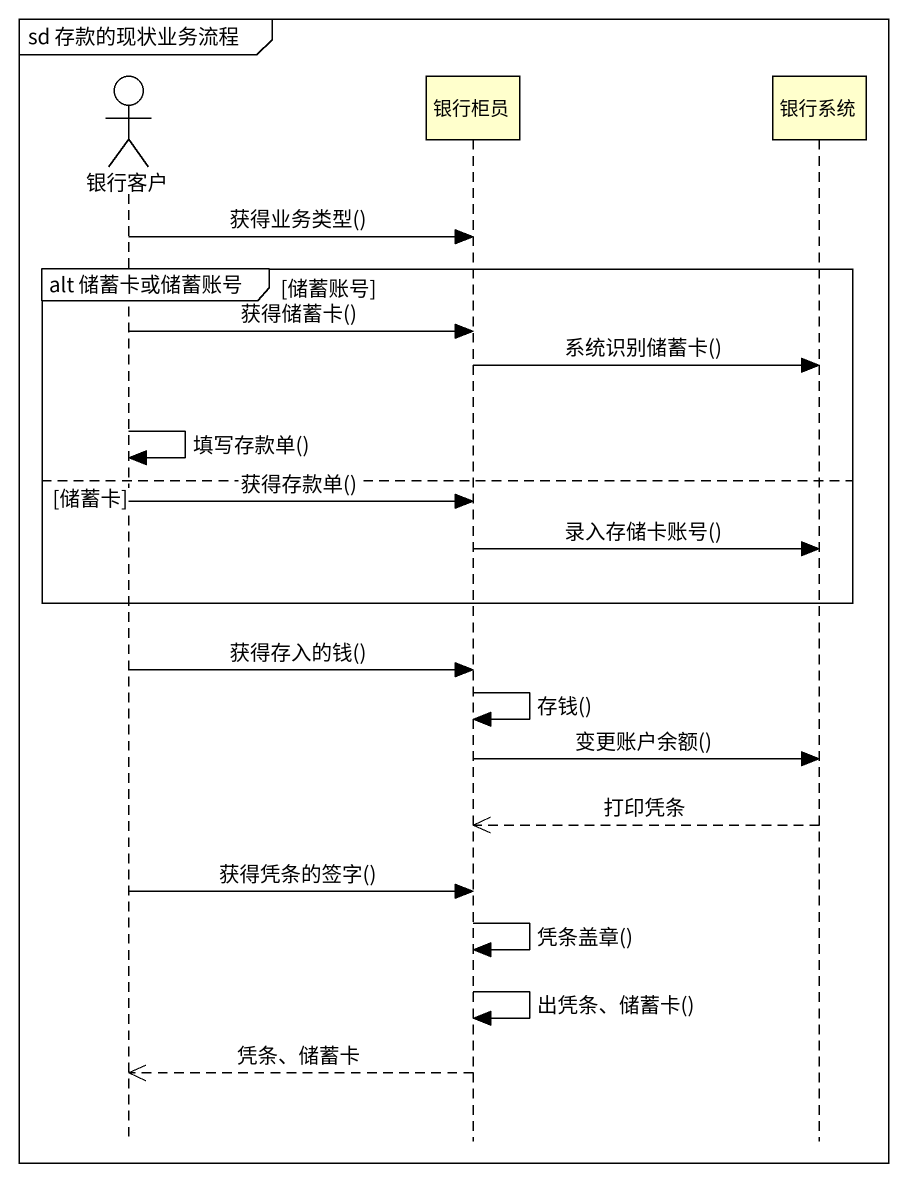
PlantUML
@startuml
mainframe sd 存款的现状业务流程
hide footbox
actor 银行客户
participant 银行柜员
participant 银行系统

银行客户 -> 银行柜员 : 获得业务类型()
group alt 储蓄卡或储蓄账号 [储蓄账号]
  银行客户 -> 银行柜员 : 获得储蓄卡()
  银行柜员 -> 银行系统 : 系统识别储蓄卡()
  银行客户 -> 银行客户 : 填写存款单()
else 储蓄卡
  银行客户 -> 银行柜员 : 获得存款单()
  银行柜员 -> 银行系统 : 录入存储卡账号()
end
银行客户 -> 银行柜员 : 获得存入的钱()
银行柜员 -> 银行柜员 : 存钱()
银行柜员 -> 银行系统 : 变更账户余额()
银行系统 -->> 银行柜员 : 打印凭条
银行客户 -> 银行柜员 : 获得凭条的签字()
银行柜员 -> 银行柜员 : 凭条盖章()
银行柜员 -> 银行柜员 : 出凭条、储蓄卡()
银行柜员 -->> 银行客户 : 凭条、储蓄卡
@enduml
